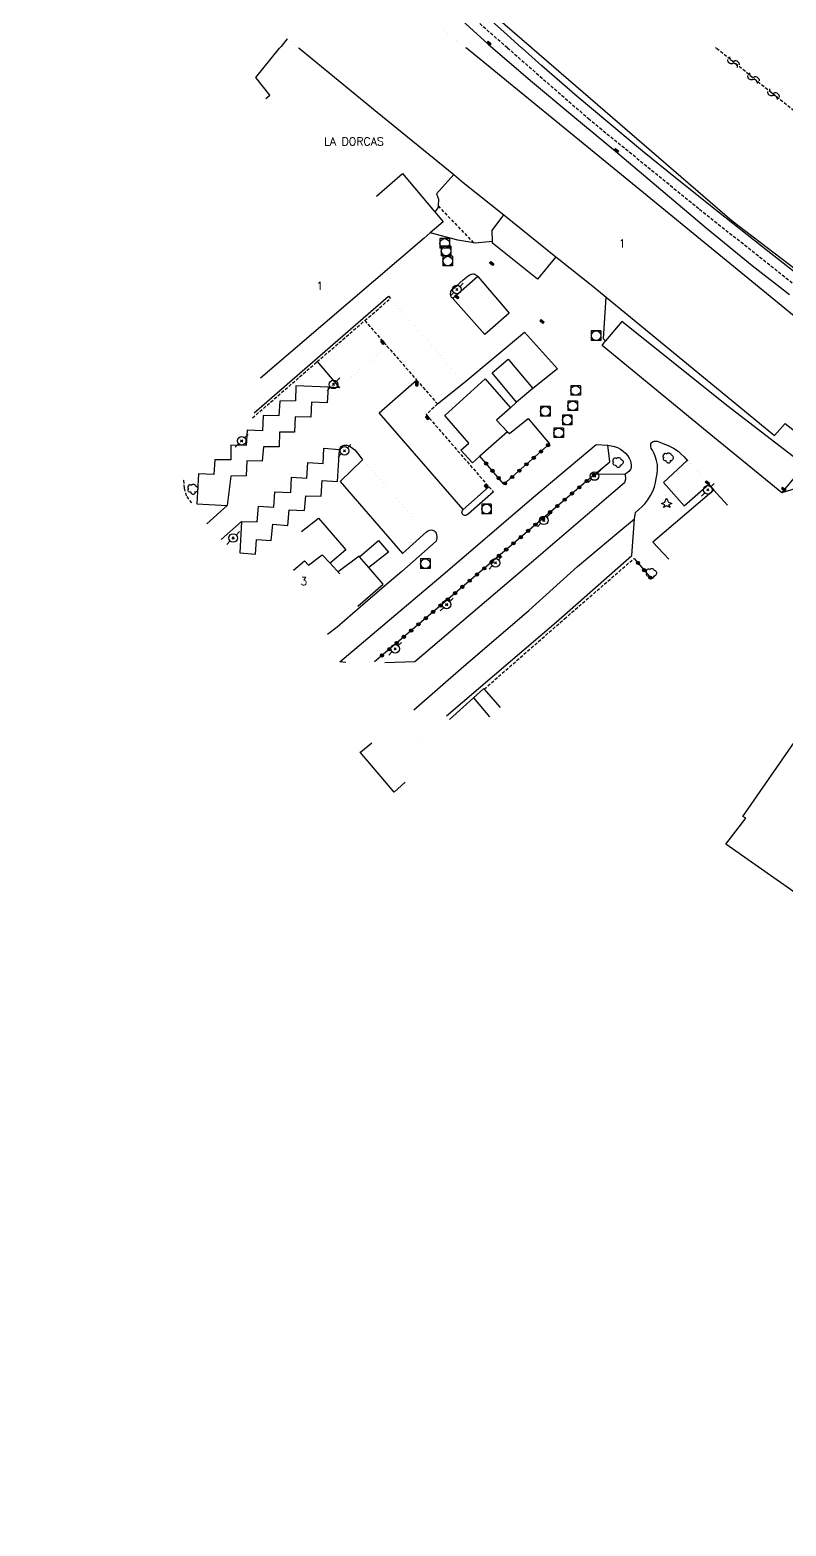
# Model space of a CAD drawing. Header units: millimetres. Extents: x 81006 to 82001, y 143028 to 144000.
# Drawn here: x 81479.6 to 81597.7, y 143440.1 to 143673.8 of the extents above; entities that cross this region are included whole.
import ezdxf
from ezdxf.enums import TextEntityAlignment as Align

# ---------------------------------------------------------------- set-up
doc = ezdxf.new("R2010")
doc.units = ezdxf.units.MM
doc.linetypes.add('DASHED', pattern=[0.75, 0.5, -0.25])
doc.layers.get('0').update_dxf_attribs({"linetype": 'CONTINUOUS'})
for name, color, linetype in [('W0001', 6, 'DASHED'), ('W0006', 2, 'CONTINUOUS'), ('W0008', 7, 'CONTINUOUS'), ('W0017', 7, 'CONTINUOUS'), ('W0101', 7, 'CONTINUOUS'), ('W0104', 1, 'CONTINUOUS'), ('W0112', 1, 'DASHED'), ('W0300', 7, 'CONTINUOUS'), ('W0303', 7, 'CONTINUOUS'), ('W0323', 7, 'CONTINUOUS'), ('W0401', 7, 'CONTINUOUS'), ('W0420', 7, 'CONTINUOUS'), ('W0473', 7, 'CONTINUOUS'), ('W0500', 5, 'DASHED'), ('W0511', 5, 'CONTINUOUS'), ('W0984', 7, 'CONTINUOUS'), ('W0991', 7, 'CONTINUOUS')]:
    doc.layers.add(name, color=color, linetype=linetype)
doc.styles.get("Standard").update_dxf_attribs({"font": 'romans.shx', "width": 0.85})

# ---------------------------------------------------------------- blocks, each defined once
blk = doc.blocks.new('T401')
for p, q in [((-0.3, 0.3), (0, 0.3)), ((-0.3, -0.25), (-0.3, 0.3)), ((-0.3, 0.15), (0, 0.15)), ((-0.3, 0), (0, 0)), ((0, 0.3), (0, -0.25)), ((-0.3, -0.15), (0, -0.15)), ((-0.3, -0.25), (-0.3, -0.3)), ((-0.3, -0.3), (0, -0.3)), ((0, -0.3), (0, -0.25))]:
    blk.add_line(p, q)
blk = doc.blocks.new('T420')
for p, q in [((0.75, 0.75), (-0.75, 0.75)), ((-0.75, 0.75), (-0.75, -0.75)), ((0.75, 0.75), (0.75, -0.75)), ((0.75, -0.75), (-0.75, -0.75))]:
    blk.add_line(p, q)
blk.add_ellipse((0, 0), major_axis=(-0.53, 0.53), ratio=1, start_param=3.926991, end_param=10.210176)
blk = doc.blocks.new('t500o')
at = {"color": 0, "linetype": 'Continuous'}
for centre, start, end in [((-0.5, 0.625), 216.8699, 323.1301), ((0.5, -0.125), 36.8699, 143.1301), ((0.5, -0.625), 36.8699, 143.1301), ((-0.5, 0.125), 216.8699, 323.1301)]:
    blk.add_arc(centre, 0.625, start, end, dxfattribs=at)
blk = doc.blocks.new('T473')
for p, q in [((-0.166667, 0.166667), (0.166667, -0.166667)), ((-0.166667, -0.166667), (0.166667, 0.166667)), ((0.500001, 0.500001), (1.000002, 1.000002)), ((-1.000002, -1.000002), (-0.500001, -0.500001))]:
    blk.add_line(p, q)
blk.add_ellipse((0, 0), major_axis=(0.471405, 0.471405), ratio=1, start_param=5.4977871438, end_param=11.780972451)
blk = doc.blocks.new('T303')
for p, q in [((-0.77, 0), (-0.28, 0.21)), ((-0.28, -0.21), (-0.77, 0)), ((-0.28, 0.21), (0, 0.83)), ((0, 0.83), (0.28, 0.21)), ((0.28, 0.21), (0.83, 0)), ((0.83, 0), (0.28, -0.21)), ((-0.49, -0.63), (-0.28, -0.21)), ((0, -0.35), (-0.49, -0.63)), ((0.56, -0.63), (0, -0.35)), ((0.28, -0.21), (0.56, -0.63))]:
    blk.add_line(p, q)
blk = doc.blocks.new('T300')
for p, q in [((-0.8, 0.51), (-0.86, 0.34)), ((-0.86, 0.34), (-0.86, 0.17)), ((-0.86, 0.17), (-0.74, 0.06)), ((-0.69, 0.63), (-0.8, 0.51)), ((-0.8, -0.06), (-0.74, 0.06)), ((-0.74, 0.06), (-0.69, 0.11)), ((-0.57, 0.69), (-0.69, 0.63)), ((-0.46, 0.69), (-0.57, 0.69)), ((-0.29, 0.63), (-0.46, 0.69)), ((-0.29, 0.63), (-0.17, 0.74)), ((-0.23, 0.57), (-0.29, 0.63)), ((-0.17, 0.74), (-0.06, 0.8)), ((-0.06, 0.8), (0.06, 0.8)), ((0.06, 0.8), (0.23, 0.74)), ((0.23, 0.74), (0.34, 0.63)), ((0.34, 0.63), (0.4, 0.51)), ((0.46, 0.46), (0.34, 0.46)), ((0.4, 0.51), (0.4, 0.46)), ((0.57, 0.4), (0.46, 0.46)), ((0.57, 0.4), (0.69, 0.29)), ((0.69, 0.29), (0.74, 0.17)), ((0.74, 0.06), (0.69, -0.17)), ((0.74, 0.17), (0.74, 0.06)), ((-0.8, -0.17), (-0.8, -0.06)), ((-0.8, -0.23), (-0.8, -0.17)), ((-0.74, -0.34), (-0.8, -0.23)), ((-0.69, -0.4), (-0.74, -0.34)), ((-0.51, -0.46), (-0.69, -0.4)), ((-0.4, -0.46), (-0.51, -0.46)), ((-0.4, -0.46), (-0.34, -0.46)), ((-0.34, -0.46), (-0.34, -0.4)), ((-0.34, -0.51), (-0.34, -0.46)), ((-0.29, -0.63), (-0.34, -0.51)), ((-0.17, -0.74), (-0.29, -0.63)), ((-0.06, -0.8), (-0.17, -0.74)), ((0.06, -0.8), (-0.06, -0.8)), ((0.17, -0.74), (0.06, -0.8)), ((0.23, -0.69), (0.17, -0.74)), ((0.29, -0.46), (0.23, -0.46)), ((0.29, -0.63), (0.23, -0.69)), ((0.46, -0.4), (0.29, -0.46)), ((0.34, -0.51), (0.29, -0.63)), ((0.34, -0.51), (0.34, -0.46)), ((0.57, -0.34), (0.46, -0.4)), ((0.63, -0.29), (0.57, -0.34)), ((0.69, -0.17), (0.63, -0.29))]:
    blk.add_line(p, q)
blk = doc.blocks.new('t323o')
at = {"color": 0, "linetype": 'Continuous'}
for radius in [0.25, 0.15]:
    blk.add_circle((0, 0), radius, dxfattribs=at)

msp = doc.modelspace()

# ---------------------------------------------------------------- linework, layer by layer
at = {"layer": 'W0001'}
for points in [[(81554.17, 143671), (81547.53, 143676.81), (81527.23, 143695.21), (81507.92, 143712.23), (81495.38, 143722.96), (81491.17, 143727.01), (81466.82, 143749.21)], [(81554.17, 143671), (81566.82, 143659.95), (81584.17, 143645.8), (81604.16, 143629.92), (81623.02, 143615.66), (81640.88, 143602.67), (81660.51, 143588.82), (81676.76, 143577.55), (81692.14, 143567.6), (81703.32, 143560.6), (81719.11, 143551.55), (81729.51, 143545.57), (81742.94, 143537.65), (81753.54, 143531.73), (81768.34, 143523.97), (81784.87, 143515.13), (81800.62, 143507.4), (81822.78, 143496.7)]]:
    msp.add_lwpolyline(points, dxfattribs=at)
at = {"layer": 'W0006'}
for points in [[(81549.58, 143635.26), (81554.46, 143629.57), (81550.65, 143626.2), (81545.63, 143631.85)], [(81597.05, 143601.49), (81585.35, 143611), (81568.96, 143624.47), (81569.5, 143625.24)], [(81547.26, 143598.88), (81534.15, 143613.95), (81540, 143619.1)], [(81526.16, 143617.96), (81526.04, 143615.55), (81523.59, 143615.62), (81523.48, 143613.32), (81521.03, 143613.33), (81520.93, 143610.93), (81518.6, 143610.96), (81518.52, 143608.67), (81516.08, 143608.68), (81515.87, 143606.41), (81513.48, 143606.48), (81513.36, 143604.12), (81510.99, 143604.1), (81510.39, 143599.48)], [(81528.93, 143574.98), (81527.98, 143575.08), (81544.12, 143588.72), (81558.31, 143600.84), (81568.03, 143609.05), (81569.85, 143608.92)], [(81512.67, 143597.01), (81515.11, 143596.97), (81515.29, 143599.39), (81517.72, 143599.26), (81517.87, 143601.64), (81520.34, 143601.51), (81520.43, 143603.93), (81522.85, 143603.76), (81523.03, 143606.21), (81525.39, 143606.06), (81525.53, 143608.47), (81527.96, 143608.25)], [(81572.56, 143604.38), (81572.63, 143603.6), (81572.45, 143603.04), (81570.71, 143601.51), (81557.19, 143589.99), (81539.73, 143575.06), (81535.02, 143574.93)], [(81586.43, 143601.91), (81588.53, 143599.55)], [(81539.58, 143567.55), (81547.36, 143574.42), (81557.51, 143583.08), (81565.11, 143589.95), (81571.57, 143595.4), (81574.04, 143597.4)], [(81538.22, 143556.29), (81536.49, 143554.73), (81531.19, 143560.96), (81531.28, 143561.03), (81533, 143562.4)]]:
    msp.add_lwpolyline(points, dxfattribs=at)
at = {"layer": 'W0006', "const_width": 0.003}
for points in [[(81535.9, 143631.85), (81547.35, 143618.64)], [(81535.36, 143624.41), (81527.93, 143617.89)], [(81531.56, 143606.65), (81541.56, 143595.41)], [(81582.34, 143606.61), (81585.63, 143602.83)]]:
    msp.add_lwpolyline(points, dxfattribs=at)
at = {"layer": 'W0008'}
for points in [[(81556.39, 143671), (81554.11, 143673.02), (81548.71, 143677.9), (81541.62, 143684.4), (81534.6, 143690.97), (81527.57, 143697.53), (81523.19, 143701.58), (81518.82, 143705.62), (81514.41, 143709.65), (81509.48, 143714.03), (81504.52, 143718.38), (81499.61, 143722.78), (81496.98, 143725.23), (81494.35, 143727.71), (81491.73, 143730.18)], [(81489.13, 143725.45), (81492.85, 143721.88), (81496.57, 143718.31), (81500.37, 143714.83), (81503.48, 143712.19), (81506.65, 143709.6), (81509.81, 143707.01), (81514.91, 143702.68), (81520, 143698.33), (81525.12, 143694.03), (81529.16, 143690.79), (81533.22, 143687.58), (81537.22, 143684.3), (81541.92, 143680.11), (81546.54, 143675.81), (81551.19, 143671.56), (81551.85, 143671)], [(81551.85, 143671), (81551.92, 143670.94)], [(81551.92, 143670.94), (81557.76, 143665.92), (81564.41, 143660.38), (81571.06, 143654.84), (81578.13, 143648.85), (81585.21, 143642.88), (81592.38, 143637.02), (81598.23, 143632.44)], [(81556.46, 143670.94), (81556.39, 143671)], [(81600.63, 143634.72), (81593.88, 143640), (81587.14, 143645.31), (81580.45, 143650.67), (81575.29, 143654.88), (81570.15, 143659.12), (81565.05, 143663.42), (81559.56, 143668.19), (81556.46, 143670.94)]]:
    msp.add_lwpolyline(points, dxfattribs=at)
at = {"layer": 'W0017'}
for points in [[(81551.82, 143640.74), (81549.15, 143640.48), (81548.91, 143640.52), (81546.43, 143640.95), (81542.11, 143642.09)], [(81545.63, 143631.85), (81545.54, 143631.94), (81545.45, 143632.02), (81545.37, 143632.12), (81545.32, 143632.29), (81545.3, 143632.48), (81545.31, 143632.67), (81545.32, 143632.77), (81545.34, 143632.89), (81545.36, 143632.99), (81545.58, 143633.32), (81545.93, 143633.58), (81546.28, 143633.84), (81546.76, 143634.3), (81547.25, 143634.76), (81547.77, 143635.17), (81548.03, 143635.36), (81548.3, 143635.54), (81548.59, 143635.65), (81548.75, 143635.67), (81548.91, 143635.68), (81549.07, 143635.66), (81549.25, 143635.56), (81549.42, 143635.41), (81549.58, 143635.26)], [(81549.58, 143635.26), (81545.63, 143631.85)], [(81514.6, 143613.95), (81514.6, 143613.95), (81535.58, 143632.21), (81535.58, 143632.21), (81535.9, 143631.85)], [(81597.05, 143601.49), (81600.6, 143605.74), (81588.65, 143614.97), (81572.04, 143628.22), (81569.5, 143625.24), (81569.17, 143625.52), (81569.58, 143632.05)], [(81543.26, 143615.36), (81547.35, 143618.64), (81556.82, 143626.59), (81562, 143620.84), (81558.13, 143617.77)], [(81524.46, 143621.97), (81527.93, 143617.89)], [(81527.93, 143617.89), (81526.16, 143617.96), (81521.14, 143618.18), (81521.06, 143615.84), (81518.62, 143615.82), (81518.48, 143613.49), (81516.02, 143613.57), (81515.94, 143611.17), (81513.52, 143611.27), (81513.36, 143608.86), (81511, 143608.95), (81510.96, 143606.62), (81508.49, 143606.63), (81508.35, 143604.33), (81505.93, 143604.43), (81505.68, 143599.78), (81510.39, 143599.48), (81507.25, 143596.65)], [(81555.61, 143615.63), (81554.64, 143614.74)], [(81554.17, 143611), (81554.52, 143610.73), (81557.4, 143613.08), (81560.73, 143609.11)], [(81607.34, 143608.11), (81603.7, 143611.63), (81600.35, 143607.87), (81603.9, 143604.47), (81603.96, 143604.4), (81602.37, 143603.44), (81599.9, 143602.37), (81597.05, 143601.49)], [(81544.65, 143566.63), (81561.77, 143581.27), (81573.62, 143591.71), (81574.04, 143597.4), (81574.19, 143598.42), (81574.68, 143598.86), (81575.16, 143599.29), (81575.61, 143599.76), (81576.1, 143600.38), (81576.54, 143601.04), (81576.9, 143601.74), (81577.13, 143602.39), (81577.3, 143603.06), (81577.43, 143603.74), (81577.55, 143604.46), (81577.62, 143605.18), (81577.6, 143605.9), (81577.47, 143606.55), (81577.27, 143607.2), (81577.01, 143607.83), (81576.84, 143608.12), (81576.65, 143608.4), (81576.55, 143608.7), (81576.55, 143608.9), (81576.59, 143609.12), (81576.67, 143609.3), (81576.79, 143609.41), (81576.94, 143609.5), (81577.09, 143609.56), (81577.54, 143609.56), (81578, 143609.38), (81578.46, 143609.17), (81579.29, 143608.85), (81580.09, 143608.47), (81580.82, 143607.99), (81581.33, 143607.54), (81581.79, 143607.08), (81582.27, 143606.55), (81582.3, 143606.51)], [(81509.46, 143594.2), (81512.67, 143597.01), (81512.4, 143592.09), (81514.84, 143591.92), (81515, 143594.18), (81517.27, 143594.04), (81517.55, 143596.57), (81519.89, 143596.39), (81520.07, 143598.8), (81522.5, 143598.7), (81522.71, 143601.01), (81525.08, 143600.94), (81525.26, 143603.4), (81527.62, 143603.27), (81527.96, 143608.25)], [(81527.99, 143608.37), (81528.1, 143608.54), (81528.22, 143608.7), (81528.36, 143608.83), (81528.52, 143608.89), (81528.7, 143608.93), (81528.88, 143608.95), (81529.14, 143608.91), (81529.39, 143608.82), (81529.64, 143608.72), (81530.37, 143608.17), (81530.96, 143607.41), (81531.56, 143606.65), (81528.07, 143603.25), (81537.77, 143591.98), (81541.56, 143595.41), (81541.81, 143595.53), (81542.06, 143595.65), (81542.31, 143595.69), (81542.52, 143595.64), (81542.73, 143595.52), (81542.9, 143595.38), (81543.03, 143595.18), (81543.12, 143594.93), (81543.17, 143594.68), (81543.15, 143594.43), (81543.1, 143594.17), (81543.04, 143593.91)], [(81582.34, 143606.61), (81582.27, 143606.55), (81578.54, 143603.07), (81581.79, 143599.47), (81585.63, 143602.83), (81586.43, 143601.91), (81585.76, 143601.34), (81576.91, 143593.77), (81579.38, 143591.09)], [(81551.99, 143601.61), (81548.04, 143598.15), (81547.93, 143598.07), (81547.81, 143597.99), (81547.68, 143597.95), (81547.53, 143597.95), (81547.38, 143597.99), (81547.25, 143598.06), (81547.16, 143598.17), (81547.1, 143598.3), (81547.07, 143598.44), (81547.1, 143598.58), (81547.18, 143598.73), (81547.26, 143598.88), (81551.29, 143602.41)], [(81543.04, 143593.91), (81540.32, 143591.54), (81537.66, 143589.2), (81534.97, 143586.88), (81531.16, 143583.6), (81527.6, 143580.49), (81526.07, 143579.37)]]:
    msp.add_lwpolyline(points, dxfattribs=at)
msp.add_lwpolyline([(81567.76, 143604.35), (81570.15, 143606.34), (81569.85, 143608.92), (81570.37, 143608.83), (81570.88, 143608.73), (81571.37, 143608.57), (81571.82, 143608.32), (81572.23, 143608.01), (81572.61, 143607.66), (81572.92, 143607.3), (81573.2, 143606.91), (81573.39, 143606.48), (81573.47, 143606.16), (81573.51, 143605.82), (81573.5, 143605.49), (81573.47, 143605.35), (81573.43, 143605.2), (81573.37, 143605.07), (81573.15, 143604.81), (81572.89, 143604.59), (81572.56, 143604.38)], close=True, dxfattribs=at)
at = {"layer": 'W0101', "const_width": 0.002}
for points in [[(81530.37, 143685.12), (81547.68, 143671)], [(81521.55, 143671), (81519.8, 143672.43)]]:
    msp.add_lwpolyline(points, dxfattribs=at)
at = {"layer": 'W0101'}
for points in [[(81519.8, 143672.43), (81518.83, 143671.23), (81518.64, 143671)], [(81516.46, 143663.08), (81517.09, 143663.62), (81514.9, 143666.37), (81518.59, 143670.93), (81518.64, 143671)], [(81521.55, 143671), (81521.63, 143670.93), (81533.83, 143660.97), (81545.79, 143651.21), (81547.29, 143649.98), (81553.6, 143644.9), (81561.72, 143638.36), (81562.19, 143637.99), (81567.49, 143633.77), (81569.58, 143632.05), (81595.9, 143610.45), (81597.54, 143612.31), (81600.67, 143609.88), (81603.27, 143613.17), (81603.55, 143613.52), (81603.54, 143613.68), (81603.4, 143615.72), (81601.48, 143617.18), (81602.79, 143618.73), (81603.16, 143619.17), (81606.2, 143622.77), (81606.38, 143622.98)], [(81606.38, 143622.98), (81572.58, 143650.68), (81562.3, 143659.07), (81547.76, 143670.94), (81547.68, 143671)], [(81533.71, 143647.85), (81537.81, 143651.35), (81542.76, 143645.48), (81542.84, 143645.39), (81544.15, 143643.83), (81542.11, 143642.09), (81541.16, 143641.27)], [(81541.16, 143641.27), (81525.33, 143627.71), (81515.63, 143619.37)], [(81520.75, 143589.39), (81520.75, 143589.39), (81520.75, 143589.39), (81520.75, 143589.39), (81520.75, 143589.39), (81522.49, 143590.86), (81523.11, 143590.2), (81525.26, 143591.8), (81526.47, 143590.48), (81527.99, 143588.84)], [(81530.84, 143583.75), (81530.84, 143583.75), (81530.84, 143583.75), (81534.78, 143587.2), (81532.54, 143589.82), (81531.1, 143591.5), (81531.04, 143591.58), (81527.74, 143589.11)], [(81545.11, 143566.09), (81545.11, 143566.09), (81545.11, 143566.09), (81548.86, 143569.47), (81551.4, 143566.49)]]:
    msp.add_lwpolyline(points, dxfattribs=at)
at = {"layer": 'W0104'}
for points in [[(81545.79, 143651.21), (81543.09, 143648.18), (81543.42, 143647.35), (81543.34, 143646.29), (81543.32, 143645.99), (81542.84, 143645.39)], [(81561.72, 143638.36), (81558.85, 143634.88), (81551.85, 143640.5), (81551.82, 143640.74), (81551.77, 143642.45), (81553.6, 143644.9)], [(81522.02, 143595.43), (81522.02, 143595.43), (81524.67, 143597.53), (81528.93, 143592.57), (81526.47, 143590.48)], [(81531.1, 143591.5), (81534.02, 143594.03), (81535.6, 143592.22), (81532.54, 143589.82)], [(81548.86, 143569.47), (81550.47, 143570.89), (81550.54, 143570.81), (81553.04, 143567.92)]]:
    msp.add_lwpolyline(points, dxfattribs=at)
for points in [[(81555.61, 143615.63), (81551.8, 143620.2), (81554.3, 143622.37), (81558.13, 143617.77)], [(81548.72, 143606.17), (81546.92, 143608.15), (81548.14, 143609.24), (81544.41, 143613.54), (81550.72, 143619.29), (81554.64, 143614.74), (81552.49, 143612.82), (81554.17, 143611), (81549.89, 143607.21)], [(81652.86, 143507.91), (81637.06, 143518.97), (81633.67, 143521.47), (81630.57, 143517), (81611.22, 143530.5), (81611.08, 143530.6), (81608.84, 143532.17), (81588.28, 143546.58), (81591.39, 143550.65), (81590.92, 143550.9), (81598.96, 143562.45), (81634.79, 143537.83), (81645.23, 143530.65), (81645.57, 143530.42), (81660.9, 143519.88)]]:
    msp.add_lwpolyline(points, close=True, dxfattribs=at)
at = {"layer": 'W0112'}
for points in [[(81543.34, 143646.29), (81548.91, 143640.52), (81548.94, 143640.49)], [(81514.37, 143613.19), (81524.26, 143621.79), (81524.46, 143621.97), (81531.9, 143628.38), (81532.51, 143628.9), (81535.9, 143631.85)], [(81531.9, 143628.38), (81535.36, 143624.41), (81540, 143619.1), (81543.26, 143615.36), (81541.48, 143613.71), (81551.29, 143602.41), (81551.99, 143601.61)], [(81504.87, 143599.89), (81504.06, 143601.01), (81503.75, 143602.21), (81503.66, 143603.53), (81503.66, 143603.53), (81503.66, 143603.53), (81503.66, 143603.53), (81503.66, 143603.53), (81503.66, 143603.53), (81503.66, 143603.53)], [(81550.54, 143570.81), (81563.07, 143581.79), (81573.97, 143591.23)], [(81540.79, 143562.51), (81540.83, 143562.53)]]:
    msp.add_lwpolyline(points, dxfattribs=at)
at = {"layer": 'W0323'}
for points in [[(81560.73, 143609.11), (81553.63, 143602.81), (81549.89, 143607.21)], [(81567.76, 143604.35), (81533.44, 143575.1)], [(81573.97, 143591.23), (81576.36, 143588.4)]]:
    msp.add_lwpolyline(points, dxfattribs=at)
at = {"layer": 'W0500'}
for points in [[(81586.77, 143670.94), (81586.69, 143671)], [(81963.48, 143440.05), (81951.23, 143449.75), (81929.76, 143469.66), (81893.67, 143490.67), (81852.54, 143513.76), (81794.52, 143542.94), (81740.29, 143572.1), (81694.52, 143599.1), (81659.58, 143617.6), (81634.73, 143632.38), (81609.46, 143652.72), (81586.77, 143670.94)]]:
    msp.add_lwpolyline(points, dxfattribs=at)
at = {"layer": 'W0511'}
for points in [[(81557.93, 143671), (81550.73, 143677.21), (81526.34, 143699.52), (81506.2, 143719.05), (81500.79, 143724.51), (81495.36, 143731.83)], [(81558, 143670.94), (81557.93, 143671)], [(81812.33, 143504.2), (81790.51, 143514.94), (81760.29, 143530.63), (81734.42, 143545.08), (81705.77, 143562.19), (81685.11, 143575.35), (81657.49, 143593.79), (81633.79, 143610.58), (81610.03, 143628.08), (81589.29, 143643.93), (81558, 143670.94)]]:
    msp.add_lwpolyline(points, dxfattribs=at)

# ---------------------------------------------------------------- block references
at = {"layer": 'W0300'}
for p in [(81571.49, 143606.22), (81579.33, 143606.93), (81505.1, 143602.03), (81576.71, 143588.88)]:
    msp.add_blockref('T300', p, dxfattribs=at)
at = {"layer": 'W0303'}
msp.add_blockref('T303', (81579.03, 143599.81), dxfattribs=at)
at = {"layer": 'W0323'}
for p, rotation in [((81560.53, 143608.93), 221.6104903480383), ((81558.29, 143606.94), 221.6104903480383), ((81559.41, 143607.94), 221.6104903480383), ((81550.86, 143606.06), 130.3441281915903), ((81551.84, 143604.92), 130.3441281915903), ((81556.04, 143604.95), 221.6104903480383), ((81557.16, 143605.94), 221.6104903480383), ((81567.69, 143604.29), 220.439511493768), ((81552.81, 143603.78), 130.3441281915903), ((81553.8, 143602.96), 221.6104903480383), ((81554.92, 143603.95), 221.6104903480383), ((81565.41, 143602.34), 220.439511493768), ((81566.55, 143603.32), 220.439511493768), ((81561.98, 143599.42), 220.439511493768), ((81563.12, 143600.4), 220.439511493768), ((81564.27, 143601.37), 220.439511493768), ((81559.7, 143597.48), 220.439511493768), ((81560.84, 143598.45), 220.439511493768), ((81557.42, 143595.53), 220.439511493768), ((81558.56, 143596.51), 220.439511493768), ((81553.99, 143592.61), 220.439511493768), ((81555.13, 143593.59), 220.439511493768), ((81556.27, 143594.56), 220.439511493768), ((81551.71, 143590.67), 220.439511493768), ((81552.85, 143591.64), 220.439511493768), ((81574.57, 143590.52), 310.1769747494019), ((81548.28, 143587.75), 220.439511493768), ((81549.42, 143588.72), 220.439511493768), ((81550.57, 143589.69), 220.439511493768), ((81575.54, 143589.38), 310.1769747494019), ((81576.5, 143588.23), 310.1769747494019), ((81546, 143585.8), 220.439511493768), ((81547.14, 143586.78), 220.439511493768), ((81543.72, 143583.86), 220.439511493768), ((81544.86, 143584.83), 220.439511493768), ((81540.29, 143580.94), 220.439511493768), ((81541.43, 143581.91), 220.439511493768), ((81542.58, 143582.88), 220.439511493768), ((81538.01, 143578.99), 220.439511493768), ((81539.15, 143579.96), 220.439511493768), ((81534.58, 143576.07), 220.439511493768), ((81535.73, 143577.05), 220.439511493768), ((81536.87, 143578.02), 220.439511493768)]:
    msp.add_blockref('t323o', p, dxfattribs=dict(at, rotation=rotation))
at = {"layer": 'W0401'}
for p, rotation in [((81551.21, 143671.61), 227.6297317718589), ((81571.1, 143654.85), 229.7461751692142), ((81551.61, 143637.21), 230.2435632049528), ((81546.16, 143631.99), 230.2435632055973), ((81559.47, 143628.12), 229.7461751692142), ((81559.47, 143628.12), 229.7461751692612), ((81534.58, 143624.91), 217.9823900976211), ((81541.57, 143613.13), 219.6678485591036), ((81550.76, 143602.37), 221.8395345264944), ((81585.49, 143603.19), 52.2768098890954), ((81597.22, 143601.94), 233.2717002527213)]:
    msp.add_blockref('T401', p, dxfattribs=dict(at, rotation=rotation))
msp.add_blockref('T401', (81540.19, 143618.5), dxfattribs=at)
at = {"layer": 'W0420'}
for p in [(81544.37, 143640.44), (81544.6, 143639.25), (81544.86, 143637.68), (81568.03, 143626.04), (81564.82, 143617.46), (81560.1, 143614.21), (81564.37, 143615.07), (81562.17, 143610.85), (81563.51, 143612.85), (81550.91, 143598.96), (81541.37, 143590.4)]:
    msp.add_blockref('T420', p, dxfattribs=at)
at = {"layer": 'W0473'}
for p in [(81546.27, 143633.23), (81527, 143618.42), (81512.68, 143609.61), (81528.73, 143608.05), (81567.79, 143604.1), (81585.46, 143601.94), (81559.85, 143597.18), (81511.35, 143594.42), (81552.31, 143590.55), (81544.68, 143584.02), (81536.63, 143577.12)]:
    msp.add_blockref('T473', p, dxfattribs=at)
at = {"layer": 'W0500', "rotation": 141.2316421979369}
for p in [(81589.48, 143668.76), (81592.6, 143666.25), (81595.72, 143663.75)]:
    msp.add_blockref('t500o', p, dxfattribs=at)

# ---------------------------------------------------------------- texts
at = {"layer": 'W0984'}
msp.add_text('LA DORCAS', height=1.25, dxfattribs=at).set_placement((81530.2, 143656.38), align=Align.MIDDLE_CENTER)
at = {"layer": 'W0991'}
for s, p in [('1', (81572.11, 143640.44)), ('1', (81524.87, 143633.82)), ('3', (81522.38, 143587.67))]:
    msp.add_text(s, height=1.25, dxfattribs=at).set_placement(p, align=Align.MIDDLE_CENTER)

doc.saveas('drawing.dxf')
